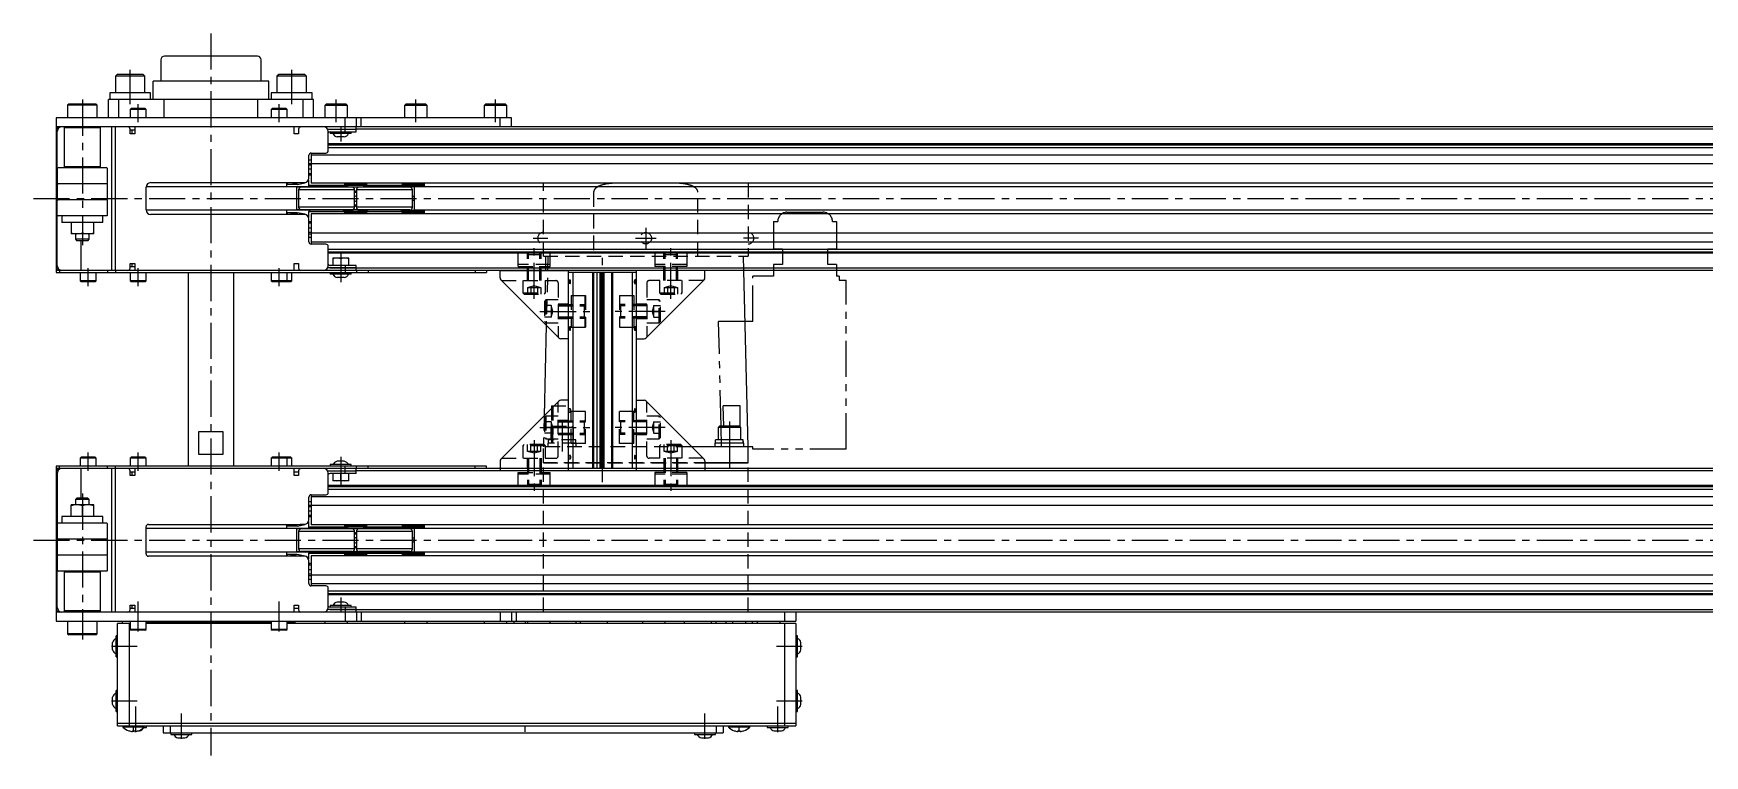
# Model space of a CAD drawing. Extents: x 0 to 4468, y -8 to 816.
# Drawn here: x 764 to 1499, y 499 to 816 of the extents above; entities that cross this region are included whole.
import ezdxf

# ---------------------------------------------------------------- set-up
doc = ezdxf.new("R2010")
doc.units = 0
doc.header["$LTSCALE"] = 0.5
for name, pattern in [('CENTER', [50.8, 31.75, -6.35, 6.35, -6.35]), ('DASHED', [19.05, 12.7, -6.35]), ('PHANTOM', [63.5, 31.75, -6.35, 6.35, -6.35, 6.35, -6.35])]:
    doc.linetypes.add(name, pattern=pattern)
for name, color, linetype in [('MSM_CENTER', 1, 'CENTER'), ('MSM_CONTINUOUS', 7, 'CONTINUOUS'), ('MSM_DASHED', 4, 'DASHED'), ('MSM_IMAGINARY', 6, 'PHANTOM')]:
    doc.layers.add(name, color=color, linetype=linetype)

msp = doc.modelspace()

# ---------------------------------------------------------------- linework, layer by layer
at = {"layer": 'MSM_CENTER'}
for p, q in [((842.36, 815.51), (842.36, 498.51)), ((806.86, 784.51), (806.86, 799.51)), ((877.86, 784.51), (877.86, 799.51)), ((785.86, 786.51), (785.86, 722.51)), ((897.36, 776.51), (897.36, 786.51)), ((932.36, 776.51), (932.36, 786.51)), ((967.36, 776.51), (967.36, 786.51)), ((810.36, 776.51), (810.36, 784.51)), ((872.36, 776.51), (872.36, 784.51)), ((899.36, 774.31), (899.36, 768.11)), ((764.36, 743.01), (3930.36, 743.01)), ((1033.37, 730.11), (1033.37, 721.11)), ((983.87, 725.61), (990.37, 725.61)), ((984.36, 699.01), (984.36, 721.51)), ((1028.87, 725.61), (1037.87, 725.61)), ((1044.36, 699.01), (1044.36, 721.51)), ((1082.87, 725.61), (1076.37, 725.61)), ((788.36, 704.51), (788.36, 712.51)), ((810.36, 704.51), (810.36, 712.51)), ((872.36, 704.51), (872.36, 712.51)), ((899.36, 718.91), (899.36, 706.31)), ((1014.36, 618.51), (1014.36, 717.51)), ((986.86, 693.51), (1008.86, 693.51)), ((1041.86, 693.51), (1019.86, 693.51)), ((986.86, 642.51), (1008.86, 642.51)), ((996.6, 645.11), (996.6, 632.01)), ((1041.86, 642.51), (1019.86, 642.51)), ((1070.14, 645.11), (1070.14, 632.01)), ((788.36, 623.51), (788.36, 631.51)), ((810.36, 623.51), (810.36, 631.51)), ((872.36, 623.51), (872.36, 631.51)), ((984.36, 637.01), (984.36, 614.51)), ((1044.36, 637.01), (1044.36, 614.51)), ((899.36, 629.71), (899.36, 617.11)), ((785.86, 613.51), (785.86, 549.51)), ((764.36, 593.01), (3930.36, 593.01)), ((810.36, 552.91), (810.36, 566.11)), ((872.36, 552.91), (872.36, 566.11)), ((899.36, 567.91), (899.36, 561.71)), ((798.65, 546.51), (809.87, 546.51)), ((1090.85, 546.51), (1102.07, 546.51)), ((798.65, 522.51), (809.87, 522.51)), ((1090.85, 522.51), (1102.07, 522.51)), ((809.36, 508.8), (809.36, 520.02)), ((829.36, 505.8), (829.36, 517.02)), ((1059.36, 505.8), (1059.36, 517.02)), ((1091.36, 508.8), (1091.36, 520.02)), ((808.36, 508.89), (808.36, 511.64)), ((980.36, 508.89), (980.36, 511.64)), ((1074.36, 508.89), (1074.36, 511.64))]:
    msp.add_line(p, q, dxfattribs=at)
at = {"layer": 'MSM_CONTINUOUS'}
for p, q in [((820.36, 803.91), (820.36, 794.51)), ((862.76, 805.51), (821.96, 805.51)), ((864.36, 794.51), (864.36, 803.91)), ((801.16, 797.51), (800.36, 796.71)), ((800.36, 796.71), (800.36, 789.51)), ((813.36, 796.71), (800.36, 796.71)), ((812.56, 797.51), (801.16, 797.51)), ((813.36, 796.71), (812.56, 797.51)), ((813.36, 789.51), (813.36, 796.71)), ((816.93, 786.51), (816.93, 794.51)), ((867.79, 794.51), (816.93, 794.51)), ((867.79, 786.51), (867.79, 794.51)), ((872.16, 797.51), (871.36, 796.71)), ((871.36, 796.71), (871.36, 789.51)), ((884.36, 796.71), (871.36, 796.71)), ((883.56, 797.51), (872.16, 797.51)), ((884.36, 796.71), (883.56, 797.51)), ((884.36, 789.51), (884.36, 796.71)), ((797.36, 778.51), (797.36, 786.51)), ((887.36, 786.51), (797.36, 786.51)), ((797.86, 789.51), (797.86, 786.51)), ((815.86, 789.51), (797.86, 789.51)), ((801.93, 778.51), (801.93, 786.51)), ((815.86, 786.51), (815.86, 789.51)), ((821.73, 778.51), (821.73, 786.51)), ((862.99, 778.51), (862.99, 786.51)), ((868.86, 789.51), (868.86, 786.51)), ((886.86, 789.51), (868.86, 789.51)), ((882.79, 778.51), (882.79, 786.51)), ((886.86, 786.51), (886.86, 789.51)), ((887.36, 778.51), (887.36, 786.51)), ((774.36, 778.51), (774.36, 710.51)), ((974.36, 778.51), (774.36, 778.51)), ((779.86, 784.51), (779.36, 784.01)), ((779.36, 784.01), (779.36, 778.51)), ((792.36, 784.01), (779.36, 784.01)), ((791.86, 784.51), (779.86, 784.51)), ((792.36, 784.01), (791.86, 784.51)), ((792.36, 778.51), (792.36, 784.01)), ((807.26, 782.51), (806.86, 782.11)), ((806.86, 782.11), (806.86, 778.51)), ((813.86, 782.11), (806.86, 782.11)), ((813.46, 782.51), (807.26, 782.51)), ((813.86, 782.11), (813.46, 782.51)), ((813.86, 778.51), (813.86, 782.11)), ((869.26, 782.51), (868.86, 782.11)), ((868.86, 782.11), (868.86, 778.51)), ((875.86, 782.11), (868.86, 782.11)), ((875.46, 782.51), (869.26, 782.51)), ((875.86, 782.11), (875.46, 782.51)), ((875.86, 778.51), (875.86, 782.11)), ((892.96, 784.51), (892.36, 783.91)), ((892.36, 783.91), (892.36, 778.51)), ((902.36, 783.91), (892.36, 783.91)), ((901.76, 784.51), (892.96, 784.51)), ((901.36, 773.46), (901.36, 778.51)), ((902.36, 783.91), (901.76, 784.51)), ((902.36, 778.51), (902.36, 783.91)), ((906.36, 774.51), (906.36, 778.51)), ((908.36, 774.51), (908.36, 778.51)), ((927.96, 784.51), (927.36, 783.91)), ((927.36, 783.91), (927.36, 778.51)), ((937.36, 783.91), (927.36, 783.91)), ((936.76, 784.51), (927.96, 784.51)), ((937.36, 783.91), (936.76, 784.51)), ((937.36, 778.51), (937.36, 783.91)), ((962.96, 784.51), (962.36, 783.91)), ((962.36, 783.91), (962.36, 778.51)), ((972.36, 783.91), (962.36, 783.91)), ((971.76, 784.51), (962.96, 784.51)), ((969.36, 774.51), (969.36, 778.51)), ((972.36, 783.91), (971.76, 784.51)), ((972.36, 778.51), (972.36, 783.91)), ((974.36, 774.51), (974.36, 778.51)), ((3920.36, 774.51), (774.36, 774.51)), ((774.36, 773.51), (774.44, 773.51)), ((774.86, 756.21), (774.86, 772.51)), ((778.36, 774.51), (777.86, 774.01)), ((777.86, 774.01), (777.86, 757.01)), ((793.86, 774.01), (777.86, 774.01)), ((793.86, 774.01), (793.36, 774.51)), ((793.86, 757.01), (793.86, 774.01)), ((798.86, 711.51), (798.86, 774.51)), ((800.36, 711.51), (800.36, 774.51)), ((806.86, 771.51), (806.86, 773.51)), ((808.86, 773.01), (806.86, 773.01)), ((808.86, 771.51), (806.86, 771.51)), ((807.59, 773.01), (807.59, 771.51)), ((808.86, 774.51), (808.86, 771.51)), ((878.86, 771.51), (878.86, 774.51)), ((880.86, 771.51), (878.86, 771.51)), ((880.86, 773.51), (880.86, 771.51)), ((881.41, 774.51), (881.41, 774.4)), ((893.62, 773.46), (906.16, 773.46)), ((893.86, 764.01), (893.86, 772.51)), ((906.16, 773.36), (894.64, 773.36)), ((894.69, 772.31), (906.16, 772.31)), ((894.76, 772.31), (894.76, 771.61)), ((903.96, 771.61), (894.76, 771.61)), ((901.36, 772.31), (901.36, 773.36)), ((903.96, 771.61), (903.96, 772.31)), ((906.16, 773.46), (906.16, 774.51)), ((3788.56, 773.51), (906.16, 773.51)), ((906.16, 772.31), (906.16, 773.36)), ((3800.86, 767.01), (893.86, 767.01)), ((3800.86, 766.51), (893.86, 766.51)), ((3800.86, 765.35), (893.86, 765.35)), ((900.93, 770.11), (897.78, 770.11)), ((774.86, 756.21), (774.86, 749.81)), ((796.56, 756.51), (775.16, 756.51)), ((777.86, 757.01), (778.36, 756.51)), ((793.86, 757.01), (777.86, 757.01)), ((793.36, 756.51), (793.86, 757.01)), ((796.86, 749.81), (796.86, 756.21)), ((885.36, 752.01), (885.36, 762.01)), ((885.36, 760.01), (886.36, 760.01)), ((885.36, 758.49), (886.36, 758.49)), ((885.36, 757.79), (886.36, 757.79)), ((886.36, 763.01), (892.86, 763.01)), ((886.36, 763.01), (886.36, 749.76)), ((3808.36, 762.1), (886.36, 762.1)), ((3808.36, 758.26), (886.36, 758.26)), ((774.86, 749.21), (774.86, 742.81)), ((796.56, 749.51), (775.16, 749.51)), ((796.86, 742.81), (796.86, 749.21)), ((815.86, 750.01), (883.36, 750.01)), ((875.7, 748.16), (875.7, 750.01)), ((880.18, 749.21), (875.7, 749.21)), ((875.93, 749.21), (875.93, 750.01)), ((881.54, 749.91), (877.28, 749.21)), ((880.18, 749.21), (883.73, 749.91)), ((881.54, 750.01), (881.54, 749.91)), ((883.73, 749.91), (881.54, 749.91)), ((883.73, 749.91), (883.73, 750.05)), ((885.22, 751.28), (885.22, 748.76)), ((886.36, 753.26), (885.35, 753.26)), ((886.36, 755.86), (885.36, 755.86)), ((885.82, 753.86), (885.36, 753.4)), ((886.36, 753.86), (885.36, 753.86)), ((3808.36, 749.76), (886.36, 749.76)), ((901.1, 748.76), (901.1, 749.76)), ((910.62, 749.21), (901.1, 749.21)), ((910.62, 749.76), (910.62, 748.76)), ((926.5, 748.76), (926.5, 749.76)), ((936.02, 749.21), (926.5, 749.21)), ((936.02, 749.76), (936.02, 748.16)), ((774.86, 713.51), (774.86, 742.21)), ((796.56, 742.51), (775.16, 742.51)), ((796.86, 735.81), (796.86, 742.21)), ((902.56, 748.16), (813.86, 748.16)), ((813.86, 738.01), (813.86, 748.01)), ((880.06, 737.86), (880.06, 748.16)), ((882.04, 748.01), (880.06, 748.01)), ((880.86, 746.81), (880.86, 739.22)), ((905.46, 746.81), (880.86, 746.81)), ((883.76, 748.16), (881.95, 748)), ((904.36, 748), (881.95, 748)), ((885.22, 748.76), (885.82, 748.16)), ((901.1, 748.76), (885.22, 748.76)), ((900.5, 748.16), (901.1, 748.76)), ((910.67, 748.71), (901.05, 748.71)), ((904.36, 748), (902.56, 748.16)), ((907.44, 748.01), (904.27, 748.01)), ((905.46, 739.22), (905.46, 746.81)), ((905.46, 743.94), (906.26, 744.4)), ((906.26, 741.63), (905.46, 742.09)), ((906.26, 746.81), (906.26, 739.22)), ((930.86, 746.81), (906.26, 746.81)), ((909.16, 748.16), (907.35, 748)), ((929.76, 748), (907.35, 748)), ((927.96, 748.16), (909.16, 748.16)), ((910.62, 748.76), (911.22, 748.16)), ((926.5, 748.76), (910.62, 748.76)), ((925.9, 748.16), (926.5, 748.76)), ((936.02, 748.21), (925.95, 748.21)), ((936.02, 748.71), (926.45, 748.71)), ((929.76, 748), (927.96, 748.16)), ((930.86, 739.22), (930.86, 746.81)), ((931.66, 743.88), (930.86, 743.88)), ((931.66, 743.01), (930.86, 743.01)), ((931.66, 742.15), (930.86, 742.15)), ((931.66, 748.16), (931.66, 737.86)), ((3880.86, 748.16), (931.66, 748.16)), ((796.56, 735.51), (775.16, 735.51)), ((776.86, 735.51), (776.86, 732.51)), ((794.86, 732.51), (794.86, 735.51)), ((902.56, 737.86), (813.86, 737.86)), ((883.36, 736.01), (815.86, 736.01)), ((875.7, 736.01), (875.7, 737.86)), ((880.18, 736.81), (875.7, 736.81)), ((875.93, 736.01), (875.93, 736.81)), ((877.28, 736.81), (881.54, 736.11)), ((882.04, 738.01), (880.06, 738.01)), ((883.73, 736.11), (880.18, 736.81)), ((905.46, 739.22), (880.86, 739.22)), ((881.54, 736.11), (881.54, 736.01)), ((883.73, 736.11), (881.54, 736.11)), ((881.95, 738.02), (883.76, 737.86)), ((904.36, 738.02), (881.95, 738.02)), ((883.73, 735.98), (883.73, 736.11)), ((885.82, 737.86), (885.22, 737.26)), ((885.22, 737.26), (885.22, 734.75)), ((901.1, 737.26), (885.22, 737.26)), ((3808.36, 736.26), (886.36, 736.26)), ((886.36, 736.26), (886.36, 723.01)), ((901.1, 737.26), (900.5, 737.86)), ((910.67, 737.31), (901.05, 737.31)), ((901.1, 736.26), (901.1, 737.26)), ((910.62, 736.81), (901.1, 736.81)), ((902.56, 737.86), (904.36, 738.02)), ((907.44, 738.01), (904.27, 738.01)), ((930.86, 739.22), (906.26, 739.22)), ((907.35, 738.02), (909.16, 737.86)), ((929.76, 738.02), (907.35, 738.02)), ((927.96, 737.86), (909.16, 737.86)), ((911.22, 737.86), (910.62, 737.26)), ((910.62, 737.26), (910.62, 736.26)), ((926.5, 737.26), (910.62, 737.26)), ((926.5, 737.26), (925.9, 737.86)), ((936.02, 737.81), (925.95, 737.81)), ((936.02, 737.31), (926.45, 737.31)), ((926.5, 736.26), (926.5, 737.26)), ((936.02, 736.81), (926.5, 736.81)), ((927.96, 737.86), (929.76, 738.02)), ((3880.86, 737.86), (931.66, 737.86)), ((936.02, 737.86), (936.02, 736.26)), ((794.86, 732.51), (776.86, 732.51)), ((780.88, 732.51), (780.88, 727.51)), ((790.84, 727.51), (780.88, 727.51)), ((782.86, 727.51), (782.86, 725.13)), ((785.86, 732.51), (785.86, 727.95)), ((788.86, 725.13), (788.86, 727.51)), ((790.84, 727.51), (790.84, 732.51)), ((886.36, 732.76), (885.35, 732.76)), ((885.36, 724.01), (885.36, 734.01)), ((885.36, 732.62), (885.82, 732.16)), ((886.36, 732.16), (885.36, 732.16)), ((885.36, 730.16), (886.36, 730.16)), ((885.36, 728.23), (886.36, 728.23)), ((885.36, 727.53), (886.36, 727.53)), ((3808.36, 727.77), (886.36, 727.77)), ((782.86, 725.13), (783.47, 724.51)), ((788.86, 725.13), (782.86, 725.13)), ((788.24, 724.51), (783.47, 724.51)), ((785.36, 711.51), (785.36, 724.51)), ((788.24, 724.51), (788.86, 725.13)), ((885.36, 726.01), (886.36, 726.01)), ((3808.36, 723.93), (886.36, 723.93)), ((892.86, 723.01), (886.36, 723.01)), ((893.86, 713.51), (893.86, 722.01)), ((3800.86, 720.67), (893.86, 720.67)), ((3800.86, 719.51), (893.86, 719.51)), ((774.36, 712.51), (774.44, 712.51)), ((806.86, 714.51), (808.86, 714.51)), ((806.86, 712.51), (806.86, 714.51)), ((808.86, 713.01), (806.86, 713.01)), ((807.59, 714.51), (807.59, 713.01)), ((808.86, 714.51), (808.86, 711.51)), ((878.86, 714.51), (880.86, 714.51)), ((878.86, 711.51), (878.86, 714.51)), ((880.86, 714.51), (880.86, 712.51)), ((906.16, 712.56), (893.62, 712.56)), ((3800.86, 719.01), (893.86, 719.01)), ((894.64, 712.66), (906.16, 712.66)), ((906.16, 713.71), (894.69, 713.71)), ((895.86, 716.91), (895.85, 716.91)), ((895.85, 716.91), (895.85, 713.71)), ((902.86, 716.91), (895.86, 716.91)), ((897.78, 712.66), (897.78, 712.56)), ((899.36, 716.6), (899.36, 713.71)), ((900.93, 712.56), (900.93, 712.66)), ((901.36, 713.71), (901.36, 712.66)), ((901.36, 712.56), (901.36, 710.51)), ((902.86, 716.91), (902.86, 716.91)), ((902.86, 713.71), (902.86, 716.91)), ((906.16, 712.66), (906.16, 713.71)), ((906.16, 711.51), (906.16, 712.56)), ((3788.56, 712.51), (906.16, 712.51)), ((3920.36, 711.51), (774.36, 711.51)), ((774.36, 710.51), (963.36, 710.51)), ((775.82, 711.51), (775.82, 710.51)), ((784.86, 710.51), (784.86, 706.91)), ((784.86, 706.91), (785.26, 706.51)), ((791.86, 706.91), (784.86, 706.91)), ((791.46, 706.51), (785.26, 706.51)), ((791.46, 706.51), (791.86, 706.91)), ((791.86, 706.91), (791.86, 710.51)), ((796.89, 711.51), (796.89, 710.51)), ((800.43, 711.51), (800.43, 710.51)), ((806.86, 710.51), (806.86, 706.91)), ((806.86, 706.91), (807.26, 706.51)), ((813.86, 706.91), (806.86, 706.91)), ((813.46, 706.51), (807.26, 706.51)), ((813.46, 706.51), (813.86, 706.91)), ((813.86, 706.91), (813.86, 710.51)), ((832.36, 710.51), (832.36, 625.51)), ((852.36, 625.51), (852.36, 710.51)), ((868.86, 710.51), (868.86, 706.91)), ((868.86, 706.91), (869.26, 706.51)), ((877.86, 706.91), (868.86, 706.91)), ((877.46, 706.51), (869.26, 706.51)), ((875.46, 706.51), (875.86, 706.91)), ((875.86, 706.91), (875.86, 710.51)), ((877.46, 706.51), (877.86, 706.91)), ((877.86, 706.91), (877.86, 710.51)), ((894.76, 710.51), (894.76, 709.81)), ((903.96, 709.81), (894.76, 709.81)), ((900.93, 708.31), (897.78, 708.31)), ((903.96, 709.81), (903.96, 710.51)), ((906.36, 711.51), (906.36, 710.51)), ((911.36, 711.51), (911.36, 710.51)), ((958.36, 711.51), (958.36, 710.51)), ((963.36, 711.51), (963.36, 710.51)), ((969.36, 711.51), (999.36, 711.51)), ((969.36, 708.26), (969.36, 711.51)), ((995.22, 681.88), (969.72, 707.38)), ((999.36, 623.51), (999.36, 711.51)), ((1029.36, 710.51), (999.36, 710.51)), ((1001.36, 710.51), (1001.36, 624.51)), ((1009.96, 710.51), (1009.96, 624.51)), ((1010.36, 710.51), (1010.36, 624.51)), ((1011.86, 710.51), (1011.86, 624.51)), ((1013.14, 710.51), (1013.14, 624.51)), ((1013.45, 710.51), (1013.45, 624.51)), ((1013.95, 710.51), (1013.95, 624.51)), ((1014.36, 710.51), (1014.36, 624.51)), ((1014.76, 710.51), (1014.76, 624.51)), ((1015.01, 710.51), (1015.01, 624.51)), ((1018.36, 710.51), (1018.36, 624.51)), ((1018.76, 710.51), (1018.76, 624.51)), ((1027.36, 710.51), (1027.36, 624.51)), ((1059.36, 711.51), (1029.36, 711.51)), ((1029.36, 623.51), (1029.36, 711.51)), ((1033.49, 681.88), (1058.99, 707.38)), ((1059.36, 708.26), (1059.36, 711.51)), ((1078.37, 634.01), (1076.52, 711.51)), ((989.64, 687.46), (988.69, 647.61)), ((999.36, 681.51), (996.11, 681.51)), ((1029.36, 681.51), (1032.61, 681.51)), ((995.22, 654.15), (969.72, 628.65)), ((999.36, 654.51), (996.11, 654.51)), ((1029.36, 654.51), (1032.61, 654.51)), ((1033.49, 654.15), (1058.99, 628.65)), ((1074.8, 652.02), (1067.43, 652.02)), ((1067.72, 643.11), (1067.43, 652.02)), ((1074.8, 642.84), (1074.8, 652.02)), ((837.09, 640.71), (847.62, 640.71)), ((837.09, 630.71), (837.09, 640.71)), ((847.62, 640.71), (847.62, 630.71)), ((1065.74, 643.11), (1065.14, 642.51)), ((1065.14, 642.51), (1065.14, 637.11)), ((1075.14, 642.51), (1065.14, 642.51)), ((1074.54, 643.11), (1065.74, 643.11)), ((1075.14, 642.51), (1074.54, 643.11)), ((1075.14, 637.11), (1075.14, 642.51)), ((1078.37, 634.01), (1052.86, 634.01)), ((1076.39, 635.61), (1063.89, 635.61)), ((1063.89, 634.01), (1063.89, 635.61)), ((1064.02, 635.61), (1064.04, 637.11)), ((1076.23, 637.11), (1064.04, 637.11)), ((1070.37, 624.51), (1070.37, 634.01)), ((1076.22, 635.61), (1076.23, 637.11)), ((1076.23, 636.36), (1076.23, 635.61)), ((1076.39, 634.01), (1076.39, 635.61)), ((1078.37, 627.01), (1078.37, 634.01)), ((774.36, 625.51), (774.36, 557.51)), ((963.36, 625.51), (774.36, 625.51)), ((3920.36, 624.51), (774.36, 624.51)), ((775.82, 624.51), (775.82, 625.51)), ((785.26, 629.51), (784.86, 629.11)), ((784.86, 629.11), (784.86, 625.51)), ((791.86, 629.11), (784.86, 629.11)), ((791.46, 629.51), (785.26, 629.51)), ((785.36, 611.51), (785.36, 624.51)), ((791.86, 629.11), (791.46, 629.51)), ((791.86, 625.51), (791.86, 629.11)), ((796.89, 624.51), (796.89, 625.51)), ((798.86, 561.51), (798.86, 624.51)), ((800.36, 561.51), (800.36, 624.51)), ((800.43, 624.51), (800.43, 625.51)), ((807.26, 629.51), (806.86, 629.11)), ((806.86, 629.11), (806.86, 625.51)), ((813.86, 629.11), (806.86, 629.11)), ((813.46, 629.51), (807.26, 629.51)), ((808.86, 624.51), (808.86, 621.51)), ((813.86, 629.11), (813.46, 629.51)), ((813.86, 625.51), (813.86, 629.11)), ((847.62, 630.71), (837.09, 630.71)), ((869.26, 629.51), (868.86, 629.11)), ((868.86, 629.11), (868.86, 625.51)), ((877.86, 629.11), (868.86, 629.11)), ((877.46, 629.51), (869.26, 629.51)), ((875.86, 629.11), (875.46, 629.51)), ((875.86, 625.51), (875.86, 629.11)), ((877.86, 629.11), (877.46, 629.51)), ((877.86, 625.51), (877.86, 629.11)), ((878.86, 621.51), (878.86, 624.51)), ((894.76, 626.21), (894.76, 625.51)), ((903.96, 626.21), (894.76, 626.21)), ((900.93, 627.71), (897.78, 627.71)), ((901.36, 623.46), (901.36, 625.51)), ((903.96, 625.51), (903.96, 626.21)), ((906.16, 623.46), (906.16, 624.51)), ((906.36, 624.51), (906.36, 625.51)), ((911.36, 624.51), (911.36, 625.51)), ((958.36, 624.51), (958.36, 625.51)), ((963.36, 624.51), (963.36, 625.51)), ((969.36, 627.76), (969.36, 623.51)), ((1059.36, 627.76), (1059.36, 623.51)), ((1059.86, 627.01), (1078.37, 627.01)), ((1078.37, 626.96), (1059.91, 626.96)), ((1078.32, 627.01), (1078.32, 626.96)), ((774.36, 623.51), (774.44, 623.51)), ((774.86, 622.51), (774.86, 593.81)), ((806.86, 621.51), (806.86, 623.51)), ((806.86, 623.01), (808.86, 623.01)), ((808.86, 621.51), (806.86, 621.51)), ((807.59, 623.01), (807.59, 621.51)), ((878.86, 623.01), (880.86, 623.01)), ((880.86, 621.51), (878.86, 621.51)), ((880.86, 623.51), (880.86, 621.51)), ((893.62, 623.46), (906.16, 623.46)), ((893.86, 614.01), (893.86, 622.51)), ((3800.86, 617.01), (893.86, 617.01)), ((906.16, 623.36), (894.64, 623.36)), ((906.16, 622.31), (894.69, 622.31)), ((895.85, 622.31), (895.85, 619.11)), ((895.85, 619.11), (895.86, 619.11)), ((902.86, 619.11), (895.86, 619.11)), ((897.78, 623.46), (897.78, 623.36)), ((899.36, 619.43), (899.36, 622.31)), ((900.93, 623.36), (900.93, 623.46)), ((901.36, 622.31), (901.36, 623.36)), ((902.86, 619.11), (902.86, 622.31)), ((902.86, 619.11), (902.86, 619.11)), ((3788.56, 623.51), (906.16, 623.51)), ((906.16, 622.31), (906.16, 623.36)), ((783.47, 611.51), (782.86, 610.9)), ((782.86, 610.9), (782.86, 608.51)), ((788.86, 610.9), (782.86, 610.9)), ((788.24, 611.51), (783.47, 611.51)), ((788.86, 610.9), (788.24, 611.51)), ((788.86, 608.51), (788.86, 610.9)), ((885.36, 602.01), (885.36, 612.01)), ((885.36, 610.01), (886.36, 610.01)), ((886.36, 613.01), (886.36, 599.76)), ((886.36, 613.01), (892.86, 613.01)), ((3808.36, 612.1), (886.36, 612.1)), ((3800.86, 616.51), (893.86, 616.51)), ((3800.86, 615.35), (893.86, 615.35)), ((776.86, 603.51), (776.86, 600.51)), ((794.86, 603.51), (776.86, 603.51)), ((780.88, 603.51), (780.88, 608.51)), ((790.84, 608.51), (780.88, 608.51)), ((785.86, 603.51), (785.86, 608.08)), ((790.84, 603.51), (790.84, 608.51)), ((794.86, 600.51), (794.86, 603.51)), ((886.36, 603.26), (885.35, 603.26)), ((885.36, 608.49), (886.36, 608.49)), ((885.36, 607.79), (886.36, 607.79)), ((886.36, 605.86), (885.36, 605.86)), ((885.82, 603.86), (885.36, 603.4)), ((886.36, 603.86), (885.36, 603.86)), ((3808.36, 608.26), (886.36, 608.26)), ((796.56, 600.51), (775.16, 600.51)), ((796.86, 593.81), (796.86, 600.21)), ((813.86, 587.01), (813.86, 599.01)), ((902.56, 598.16), (813.86, 598.16)), ((814.86, 600.01), (883.36, 600.01)), ((875.7, 598.16), (875.7, 600.01)), ((880.18, 599.21), (875.7, 599.21)), ((875.93, 600.01), (875.93, 599.21)), ((881.54, 599.91), (877.28, 599.21)), ((880.06, 587.86), (880.06, 598.16)), ((882.04, 598.01), (880.06, 598.01)), ((880.18, 599.21), (883.73, 599.91)), ((880.86, 596.81), (880.86, 589.22)), ((905.46, 596.81), (880.86, 596.81)), ((881.54, 600.01), (881.54, 599.91)), ((883.73, 599.91), (881.54, 599.91)), ((883.76, 598.16), (881.95, 598)), ((904.36, 598), (881.95, 598)), ((883.73, 599.91), (883.73, 600.05)), ((885.22, 601.28), (885.22, 598.76)), ((885.22, 598.76), (885.82, 598.16)), ((901.1, 598.76), (885.22, 598.76)), ((3808.36, 599.76), (886.36, 599.76)), ((900.5, 598.16), (901.1, 598.76)), ((910.67, 598.71), (901.05, 598.71)), ((901.1, 598.76), (901.1, 599.76)), ((910.62, 599.21), (901.1, 599.21)), ((904.36, 598), (902.56, 598.16)), ((907.44, 598.01), (904.27, 598.01)), ((905.46, 589.22), (905.46, 596.81)), ((906.26, 596.81), (906.26, 589.22)), ((930.86, 596.81), (906.26, 596.81)), ((909.16, 598.16), (907.35, 598)), ((929.76, 598), (907.35, 598)), ((927.96, 598.16), (909.16, 598.16)), ((910.62, 599.76), (910.62, 598.76)), ((910.62, 598.76), (911.22, 598.16)), ((926.5, 598.76), (910.62, 598.76)), ((925.9, 598.16), (926.5, 598.76)), ((936.02, 598.21), (925.95, 598.21)), ((936.02, 598.71), (926.45, 598.71)), ((926.5, 598.76), (926.5, 599.76)), ((936.02, 599.21), (926.5, 599.21)), ((929.76, 598), (927.96, 598.16)), ((930.86, 589.22), (930.86, 596.81)), ((931.66, 598.16), (931.66, 587.86)), ((3880.86, 598.16), (931.66, 598.16)), ((936.02, 599.76), (936.02, 598.16)), ((774.86, 593.21), (774.86, 586.81)), ((796.56, 593.51), (775.16, 593.51)), ((796.86, 586.81), (796.86, 593.21)), ((902.56, 587.86), (813.86, 587.86)), ((875.7, 586.01), (875.7, 587.86)), ((882.04, 588.01), (880.06, 588.01)), ((905.46, 589.22), (880.86, 589.22)), ((881.95, 588.02), (883.76, 587.86)), ((904.36, 588.02), (881.95, 588.02)), ((885.82, 587.86), (885.22, 587.26)), ((901.1, 587.26), (900.5, 587.86)), ((902.56, 587.86), (904.36, 588.02)), ((907.44, 588.01), (904.27, 588.01)), ((905.46, 593.94), (906.26, 594.4)), ((906.26, 591.63), (905.46, 592.09)), ((930.86, 589.22), (906.26, 589.22)), ((907.35, 588.02), (909.16, 587.86)), ((929.76, 588.02), (907.35, 588.02)), ((927.96, 587.86), (909.16, 587.86)), ((911.22, 587.86), (910.62, 587.26)), ((926.5, 587.26), (925.9, 587.86)), ((936.02, 587.81), (925.95, 587.81)), ((927.96, 587.86), (929.76, 588.02)), ((931.66, 593.88), (930.86, 593.88)), ((931.66, 593.01), (930.86, 593.01)), ((931.66, 592.15), (930.86, 592.15)), ((3880.86, 587.86), (931.66, 587.86)), ((936.02, 587.86), (936.02, 586.26)), ((774.86, 586.21), (774.86, 579.81)), ((796.56, 586.51), (775.16, 586.51)), ((796.86, 579.81), (796.86, 586.21)), ((883.36, 586.01), (814.86, 586.01)), ((880.18, 586.81), (875.7, 586.81)), ((875.93, 586.01), (875.93, 586.81)), ((877.28, 586.81), (881.54, 586.11)), ((883.73, 586.11), (880.18, 586.81)), ((881.54, 586.11), (881.54, 586.01)), ((883.73, 586.11), (881.54, 586.11)), ((883.73, 585.98), (883.73, 586.11)), ((885.22, 587.26), (885.22, 584.75)), ((901.1, 587.26), (885.22, 587.26)), ((886.36, 582.76), (885.35, 582.76)), ((885.36, 574.01), (885.36, 584.01)), ((885.36, 582.62), (885.82, 582.16)), ((886.36, 582.16), (885.36, 582.16)), ((885.36, 580.16), (886.36, 580.16)), ((3808.36, 586.26), (886.36, 586.26)), ((886.36, 586.26), (886.36, 573.01)), ((910.67, 587.31), (901.05, 587.31)), ((901.1, 586.26), (901.1, 587.26)), ((910.62, 586.81), (901.1, 586.81)), ((910.62, 587.26), (910.62, 586.26)), ((926.5, 587.26), (910.62, 587.26)), ((936.02, 587.31), (926.45, 587.31)), ((926.5, 586.26), (926.5, 587.26)), ((936.02, 586.81), (926.5, 586.81)), ((774.86, 563.51), (774.86, 579.81)), ((796.56, 579.51), (775.16, 579.51)), ((778.36, 579.51), (777.86, 579.01)), ((777.86, 579.01), (777.86, 562.01)), ((793.86, 579.01), (777.86, 579.01)), ((793.86, 579.01), (793.36, 579.51)), ((793.86, 562.01), (793.86, 579.01)), ((885.36, 578.23), (886.36, 578.23)), ((885.36, 577.53), (886.36, 577.53)), ((885.36, 576.01), (886.36, 576.01)), ((3808.36, 577.77), (886.36, 577.77)), ((3808.36, 573.93), (886.36, 573.93)), ((892.86, 573.01), (886.36, 573.01)), ((893.86, 563.51), (893.86, 572.01)), ((3800.86, 570.67), (893.86, 570.67)), ((3800.86, 569.51), (893.86, 569.51)), ((3800.86, 569.01), (893.86, 569.01)), ((900.93, 565.91), (897.78, 565.91)), ((774.36, 562.51), (774.44, 562.51)), ((3920.36, 561.51), (774.36, 561.51)), ((777.86, 562.01), (778.36, 561.51)), ((793.86, 562.01), (777.86, 562.01)), ((793.36, 561.51), (793.86, 562.01)), ((806.86, 564.51), (808.86, 564.51)), ((806.86, 562.51), (806.86, 564.51)), ((808.86, 563.01), (806.86, 563.01)), ((807.59, 564.51), (807.59, 563.01)), ((808.86, 564.51), (808.86, 561.51)), ((878.86, 564.51), (880.86, 564.51)), ((878.86, 561.51), (878.86, 564.51)), ((880.86, 563.01), (878.86, 563.01)), ((880.86, 564.51), (880.86, 562.51)), ((881.41, 561.62), (881.41, 561.51)), ((906.16, 562.56), (893.62, 562.56)), ((894.64, 562.66), (906.16, 562.66)), ((906.16, 563.71), (894.69, 563.71)), ((894.76, 564.41), (894.76, 563.71)), ((903.96, 564.41), (894.76, 564.41)), ((901.36, 563.71), (901.36, 562.66)), ((901.36, 562.56), (901.36, 557.51)), ((903.96, 563.71), (903.96, 564.41)), ((906.16, 562.66), (906.16, 563.71)), ((906.16, 561.51), (906.16, 562.56)), ((3788.56, 562.51), (906.16, 562.51)), ((906.36, 561.51), (906.36, 557.51)), ((908.36, 561.51), (908.36, 557.51)), ((969.36, 561.51), (969.36, 557.51)), ((974.36, 561.51), (974.36, 557.51)), ((976.36, 561.51), (976.36, 557.51)), ((1094.36, 561.51), (1094.36, 557.51)), ((1099.36, 561.51), (1099.36, 557.51)), ((774.36, 557.51), (1099.36, 557.51)), ((779.36, 557.51), (779.36, 552.01)), ((779.36, 552.01), (779.86, 551.51)), ((792.36, 552.01), (779.36, 552.01)), ((791.86, 551.51), (779.86, 551.51)), ((791.86, 551.51), (792.36, 552.01)), ((792.36, 552.01), (792.36, 557.51)), ((801.36, 551.11), (800.66, 551.11)), ((800.66, 541.91), (800.66, 551.11)), ((801.36, 511.51), (801.36, 556.51)), ((806.86, 556.51), (801.36, 556.51)), ((803.36, 557.51), (803.36, 556.51)), ((806.36, 556.51), (806.36, 511.51)), ((806.86, 557.51), (806.86, 553.91)), ((806.86, 553.91), (807.26, 553.51)), ((813.86, 553.91), (806.86, 553.91)), ((813.46, 553.51), (807.26, 553.51)), ((813.46, 553.51), (813.86, 553.91)), ((868.87, 557.01), (813.85, 557.01)), ((813.86, 553.91), (813.86, 557.51)), ((868.86, 556.51), (813.86, 556.51)), ((868.86, 557.51), (868.86, 553.91)), ((868.86, 553.91), (869.26, 553.51)), ((875.86, 553.91), (868.86, 553.91)), ((875.46, 553.51), (869.26, 553.51)), ((875.46, 553.51), (875.86, 553.91)), ((875.86, 553.91), (875.86, 557.51)), ((879.36, 557.01), (875.86, 557.01)), ((1099.36, 556.51), (875.86, 556.51)), ((879.36, 557.01), (878.86, 557.51)), ((879.36, 556.51), (879.36, 557.01)), ((892.36, 557.51), (892.36, 556.51)), ((902.36, 556.51), (902.36, 557.51)), ((927.36, 557.51), (927.36, 556.51)), ((937.36, 556.51), (937.36, 557.51)), ((962.36, 557.51), (962.36, 556.51)), ((972.36, 556.51), (972.36, 557.51)), ((974.26, 557.61), (974.36, 557.61)), ((974.26, 557.51), (974.26, 557.61)), ((975.36, 557.51), (975.36, 556.51)), ((980.36, 557.51), (980.36, 556.51)), ((981.36, 557.51), (981.36, 556.51)), ((991.36, 556.51), (991.36, 557.51)), ((1002.6, 557.51), (1002.6, 556.51)), ((1004.6, 557.51), (1004.6, 556.51)), ((1016.37, 557.51), (1016.37, 556.51)), ((1031.86, 557.51), (1031.86, 556.51)), ((1041.86, 556.51), (1041.86, 557.51)), ((1050.37, 556.51), (1050.37, 557.51)), ((1062.14, 557.51), (1062.14, 556.51)), ((1064.14, 557.51), (1064.14, 556.51)), ((1068.58, 557.51), (1068.58, 556.51)), ((1071.47, 557.51), (1071.47, 556.51)), ((1077.24, 557.51), (1077.24, 556.51)), ((1080.13, 557.51), (1080.13, 556.51)), ((1082.36, 557.51), (1082.36, 556.51)), ((1092.36, 556.51), (1092.36, 557.51)), ((1094.36, 556.51), (1094.36, 511.51)), ((1099.36, 556.51), (1099.36, 511.51)), ((1100.06, 551.11), (1099.36, 551.11)), ((1100.06, 541.91), (1100.06, 551.11)), ((799.16, 544.94), (799.16, 548.09)), ((1101.56, 544.94), (1101.56, 548.09)), ((800.66, 541.91), (801.36, 541.91)), ((1099.36, 541.91), (1100.06, 541.91)), ((799.16, 520.94), (799.16, 524.09)), ((801.36, 527.11), (800.66, 527.11)), ((800.66, 517.91), (800.66, 527.11)), ((1100.06, 527.11), (1099.36, 527.11)), ((1100.06, 517.91), (1100.06, 527.11)), ((1101.56, 520.94), (1101.56, 524.09)), ((800.66, 517.91), (801.36, 517.91)), ((1099.36, 517.91), (1100.06, 517.91)), ((1099.36, 512.51), (801.36, 512.51)), ((801.36, 511.51), (1099.36, 511.51)), ((803.66, 511.51), (803.66, 511.02)), ((813.06, 511.02), (803.66, 511.02)), ((806.21, 509.38), (806.21, 509.42)), ((807.82, 509.07), (807.82, 509.4)), ((807.82, 509.31), (808.9, 509.31)), ((808.9, 509.4), (808.9, 509.07)), ((810.18, 509.31), (810.93, 509.31)), ((810.51, 509.42), (810.51, 509.38)), ((812.85, 510.81), (813.96, 510.81)), ((813.06, 511.02), (813.06, 511.51)), ((813.96, 510.81), (813.96, 511.51)), ((821.36, 511.51), (821.36, 508.51)), ((821.36, 508.51), (1067.36, 508.51)), ((824.36, 511.51), (824.36, 508.51)), ((824.76, 508.51), (824.76, 507.81)), ((824.76, 507.81), (833.96, 507.81)), ((833.96, 507.81), (833.96, 508.51)), ((1054.76, 508.51), (1054.76, 507.81)), ((1054.76, 507.81), (1063.96, 507.81)), ((1063.96, 507.81), (1063.96, 508.51)), ((1064.36, 511.51), (1064.36, 508.51)), ((1067.36, 511.51), (1067.36, 508.51)), ((1069.66, 511.51), (1069.66, 511.02)), ((1079.06, 511.02), (1069.66, 511.02)), ((1072.21, 509.38), (1072.21, 509.42)), ((1073.82, 509.07), (1073.82, 509.4)), ((1074.9, 509.4), (1074.9, 509.07)), ((1076.51, 509.42), (1076.51, 509.38)), ((1079.06, 511.02), (1079.06, 511.51)), ((1086.76, 511.51), (1086.76, 510.81)), ((1086.76, 510.81), (1095.96, 510.81)), ((1089.78, 509.31), (1092.93, 509.31)), ((1095.96, 510.81), (1095.96, 511.51)), ((827.78, 506.31), (830.93, 506.31)), ((1057.78, 506.31), (1060.93, 506.31))]:
    msp.add_line(p, q, dxfattribs=at)
for centre, radius, start, end in [((821.96, 803.91), 1.6, 90, 180), ((862.76, 803.91), 1.6, 0, 90), ((775.86, 773.01), 1.5, 90, 180), ((776.86, 772.51), 2, 90, 180), ((805.86, 773.51), 1, 0, 90), ((881.86, 773.51), 1, 90, 180), ((891.86, 772.51), 2, 0, 90), ((894.64, 771.36), 2, 90, 116.36066), ((894.69, 771.31), 1, 90, 146.77429), ((898.27, 772.56), 2.5, 202.38806, 258.77716), ((900.45, 772.56), 2.5, 281.22284, 337.61194), ((892.86, 764.01), 1, 270, 0), ((775.16, 756.21), 0.3, 90, 180), ((796.56, 756.21), 0.3, 0, 90), ((886.36, 762.01), 1, 90, 180), ((775.16, 749.81), 0.3, 180, 270), ((775.16, 749.21), 0.3, 90, 180), ((796.56, 749.81), 0.3, 270, 0), ((796.56, 749.21), 0.3, 0, 90), ((815.86, 748.01), 2, 90, 180), ((883.36, 752.01), 2, 270, 0), ((775.16, 742.81), 0.3, 180, 270), ((775.16, 742.21), 0.3, 90, 180), ((796.56, 742.81), 0.3, 270, 0), ((796.56, 742.21), 0.3, 0, 90), ((882.06, 746.81), 1.2, 95, 180), ((904.26, 746.81), 1.2, 0, 85), ((906.36, 743.01), 3.3, 91.7365, 105.82662), ((906.36, 743.01), 3, 91.91021, 107.4576), ((906.36, 743.01), 2.75, 92.08394, 109.10332), ((907.46, 746.81), 1.2, 95, 180), ((929.66, 746.81), 1.2, 0, 85), ((775.16, 735.81), 0.3, 180, 270), ((796.56, 735.81), 0.3, 270, 0), ((815.86, 738.01), 2, 180, 270), ((882.06, 739.22), 1.2, 180, 265), ((883.36, 734.01), 2, 0, 90), ((904.26, 739.22), 1.2, 275, 0), ((906.36, 743.01), 2.75, 250.89668, 267.91606), ((906.36, 743.01), 3, 252.5424, 268.08979), ((906.36, 743.01), 3.3, 254.17338, 268.2635), ((907.46, 739.22), 1.2, 180, 265), ((929.66, 739.22), 1.2, 275, 0), ((783.37, 734.88), 7.37, 250.25922, 289.74078), ((788.35, 734.88), 7.37, 250.25922, 289.74078), ((886.36, 724.01), 1, 180, 270), ((892.86, 722.01), 1, 0, 90), ((775.86, 713.01), 1.5, 180, 270), ((776.86, 713.51), 2, 180, 270), ((805.86, 712.51), 1, 270, 0), ((881.86, 712.51), 1, 180, 270), ((891.86, 713.51), 2, 270, 0), ((894.64, 714.66), 2, 243.63934, 270), ((894.69, 714.71), 1, 213.22571, 270), ((897.6, 711.85), 5.06, 69.74955, 110.25045), ((901.11, 711.85), 5.06, 69.74384, 110.25616), ((898.27, 710.76), 2.5, 202.38806, 258.77716), ((900.45, 710.76), 2.5, 281.22284, 337.61194), ((970.61, 708.26), 1.25, 180, 225), ((1058.11, 708.26), 1.25, 315, 0), ((996.11, 682.76), 1.25, 225, 270), ((1032.61, 682.76), 1.25, 270, 315), ((996.11, 653.26), 1.25, 90, 135), ((1032.61, 653.26), 1.25, 45, 90), ((775.86, 623.01), 1.5, 90, 180), ((776.86, 622.51), 2, 90, 180), ((805.86, 623.51), 1, 0, 90), ((881.86, 623.51), 1, 90, 180), ((891.86, 622.51), 2, 0, 90), ((898.27, 625.26), 2.5, 101.22284, 157.61194), ((900.45, 625.26), 2.5, 22.38806, 78.77716), ((970.61, 627.76), 1.25, 135, 180), ((1058.11, 627.76), 1.25, 0, 45), ((894.64, 621.36), 2, 90, 116.36066), ((894.69, 621.31), 1, 90, 146.77429), ((897.6, 624.18), 5.06, 249.74384, 290.25616), ((901.11, 624.18), 5.06, 249.74384, 290.25616), ((886.36, 612.01), 1, 90, 180), ((892.86, 614.01), 1, 270, 0), ((783.37, 601.14), 7.37, 70.25922, 109.74078), ((788.35, 601.14), 7.37, 70.25922, 109.74078), ((775.16, 600.21), 0.3, 90, 180), ((796.56, 600.21), 0.3, 0, 90), ((814.86, 599.01), 1, 90, 180), ((882.06, 596.81), 1.2, 95, 180), ((883.36, 602.01), 2, 270, 0), ((904.26, 596.81), 1.2, 0, 85), ((906.36, 593.01), 3.3, 91.7365, 105.82662), ((906.36, 593.01), 3, 91.91021, 107.4576), ((906.36, 593.01), 2.75, 92.08394, 109.10332), ((907.46, 596.81), 1.2, 95, 180), ((929.66, 596.81), 1.2, 0, 85), ((775.16, 593.81), 0.3, 180, 270), ((775.16, 593.21), 0.3, 90, 180), ((796.56, 593.81), 0.3, 270, 0), ((796.56, 593.21), 0.3, 0, 90), ((882.06, 589.22), 1.2, 180, 265), ((904.26, 589.22), 1.2, 275, 0), ((906.36, 593.01), 2.75, 250.89668, 267.91606), ((906.36, 593.01), 3, 252.5424, 268.08979), ((906.36, 593.01), 3.3, 254.17338, 268.2635), ((907.46, 589.22), 1.2, 180, 265), ((929.66, 589.22), 1.2, 275, 0), ((775.16, 586.81), 0.3, 180, 270), ((775.16, 586.21), 0.3, 90, 180), ((796.56, 586.81), 0.3, 270, 0), ((796.56, 586.21), 0.3, 0, 90), ((814.86, 587.01), 1, 180, 270), ((883.36, 584.01), 2, 0, 90), ((775.16, 579.81), 0.3, 180, 270), ((796.56, 579.81), 0.3, 270, 0), ((886.36, 574.01), 1, 180, 270), ((892.86, 572.01), 1, 0, 90), ((898.27, 563.46), 2.5, 101.22284, 157.61194), ((900.45, 563.46), 2.5, 22.38806, 78.77716), ((775.86, 563.01), 1.5, 180, 270), ((776.86, 563.51), 2, 180, 270), ((805.86, 562.51), 1, 270, 0), ((881.86, 562.51), 1, 180, 270), ((891.86, 563.51), 2, 270, 0), ((894.64, 564.66), 2, 243.63934, 270), ((894.69, 564.71), 1, 213.22571, 270), ((801.61, 547.6), 2.5, 112.38806, 168.77716), ((801.61, 545.42), 2.5, 191.22284, 247.61194), ((1099.1, 547.6), 2.5, 11.22284, 67.61194), ((1099.1, 545.42), 2.5, 292.38806, 348.77716), ((801.61, 523.6), 2.5, 112.38806, 168.77716), ((1099.1, 523.6), 2.5, 11.22284, 67.61194), ((801.61, 521.42), 2.5, 191.22284, 247.61194), ((1099.1, 521.42), 2.5, 292.38806, 348.77716), ((808.36, 515.51), 6.5, 223.69103, 250.68463), ((808.36, 515.52), 6.47, 250.57284, 265.20095), ((808.36, 515.51), 6.13, 264.94962, 275.05038), ((808.36, 515.51), 6.46, 274.79332, 289.43289), ((808.36, 515.51), 6.5, 289.31537, 316.30897), ((810.45, 511.76), 2.5, 281.22284, 334.03523), ((828.27, 508.76), 2.5, 202.38806, 258.77716), ((830.45, 508.76), 2.5, 281.22284, 337.61194), ((1058.27, 508.76), 2.5, 202.38806, 258.77716), ((1060.45, 508.76), 2.5, 281.22284, 337.61194), ((1074.36, 515.51), 6.5, 223.69103, 250.68463), ((1074.36, 515.52), 6.47, 250.57284, 265.20095), ((1074.36, 515.51), 6.13, 264.94962, 275.05038), ((1074.36, 515.51), 6.46, 274.79332, 289.43289), ((1074.36, 515.51), 6.5, 289.31537, 316.30897), ((1090.27, 511.76), 2.5, 202.38806, 258.77716), ((1092.45, 511.76), 2.5, 281.22284, 337.61194)]:
    msp.add_arc(centre, radius, start, end, dxfattribs=at)
at = {"layer": 'MSM_DASHED'}
for p, q in [((3685.36, 767.01), (959.36, 767.01)), ((988.37, 717.81), (988.37, 749.81)), ((1078.37, 749.81), (988.37, 749.81)), ((1078.37, 749.81), (1078.37, 717.81)), ((1010.45, 745.81), (1010.45, 717.81)), ((1056.28, 717.81), (1056.28, 745.81)), ((977.36, 713.21), (977.36, 719.51)), ((981.36, 707.01), (981.36, 719.51)), ((981.9, 707.01), (981.9, 719.51)), ((986.82, 707.01), (986.82, 719.51)), ((987.36, 707.01), (987.36, 719.51)), ((991.36, 713.21), (991.36, 719.51)), ((1037.36, 719.51), (1037.36, 713.21)), ((1041.36, 707.01), (1041.36, 719.51)), ((1041.9, 707.01), (1041.9, 719.51)), ((1046.82, 707.01), (1046.82, 719.51)), ((1047.36, 707.01), (1047.36, 719.51)), ((1051.36, 719.51), (1051.36, 713.21)), ((3685.36, 719.01), (959.36, 719.01)), ((991.36, 714.01), (977.36, 714.01)), ((977.36, 713.21), (991.36, 713.21)), ((981.9, 719.01), (981.36, 718.47)), ((981.36, 718.47), (987.36, 718.47)), ((987.36, 718.47), (986.82, 719.01)), ((988.37, 717.81), (1078.37, 717.81)), ((989.36, 717.81), (989.36, 711.51)), ((990.37, 717.81), (989.64, 687.46)), ((1051.36, 714.01), (1037.36, 714.01)), ((1051.36, 713.21), (1037.36, 713.21)), ((1041.9, 719.01), (1041.36, 718.47)), ((1041.36, 718.47), (1047.36, 718.47)), ((1047.36, 718.47), (1046.82, 719.01)), ((1076.52, 711.51), (1076.37, 717.81)), ((970.09, 707.01), (993.86, 707.01)), ((979.36, 707.01), (979.36, 701.61)), ((981.26, 711.51), (981.26, 707.01)), ((987.46, 707.01), (987.46, 711.51)), ((989.36, 701.61), (989.36, 707.01)), ((994.86, 706.01), (994.86, 682.24)), ((999.36, 707.41), (1000.11, 707.28)), ((1000.11, 705.74), (999.36, 705.61)), ((1000.07, 705.74), (1000.07, 707.29)), ((1000.36, 706.04), (1000.36, 706.98)), ((1028.36, 706.04), (1028.36, 706.98)), ((1029.36, 707.41), (1028.6, 707.28)), ((1028.6, 705.74), (1029.36, 705.61)), ((1028.64, 705.74), (1028.64, 707.29)), ((1033.86, 706.01), (1033.86, 682.24)), ((1058.62, 707.01), (1034.86, 707.01)), ((1039.36, 707.01), (1039.36, 701.61)), ((1041.26, 711.51), (1041.26, 707.01)), ((1047.46, 707.01), (1047.46, 711.51)), ((1049.36, 701.61), (1049.36, 707.01)), ((979.36, 701.61), (989.36, 701.61)), ((979.36, 701.61), (979.96, 701.01)), ((979.96, 701.01), (988.76, 701.01)), ((981.47, 704.01), (981.47, 701.01)), ((981.47, 704.01), (987.24, 704.01)), ((984.36, 704.68), (981.86, 704.01)), ((982.91, 704.01), (982.91, 701.01)), ((986.86, 704.01), (984.36, 704.68)), ((985.8, 704.01), (985.8, 701.01)), ((987.24, 704.01), (987.24, 701.01)), ((988.76, 701.01), (989.36, 701.61)), ((989.46, 698.51), (988.86, 697.91)), ((988.86, 697.91), (988.86, 689.11)), ((994.86, 698.51), (989.46, 698.51)), ((989.46, 698.51), (989.46, 688.51)), ((1000.56, 700.51), (1000.56, 686.51)), ((1000.56, 700.51), (1006.86, 700.51)), ((1006.64, 700.51), (1006.64, 686.51)), ((1006.86, 700.51), (1006.86, 686.51)), ((1021.86, 700.51), (1021.86, 686.51)), ((1021.86, 700.51), (1028.16, 700.51)), ((1028.16, 700.51), (1028.16, 686.51)), ((1039.26, 698.51), (1033.86, 698.51)), ((1039.26, 688.51), (1039.26, 698.51)), ((1039.86, 697.91), (1039.26, 698.51)), ((1039.36, 701.61), (1039.96, 701.01)), ((1039.36, 701.61), (1049.36, 701.61)), ((1039.86, 689.11), (1039.86, 697.91)), ((1039.96, 701.01), (1048.76, 701.01)), ((1041.47, 704.01), (1041.47, 701.01)), ((1041.47, 704.01), (1047.24, 704.01)), ((1044.36, 704.68), (1041.86, 704.01)), ((1042.91, 704.01), (1042.91, 701.01)), ((1046.86, 704.01), (1044.36, 704.68)), ((1045.8, 704.01), (1045.8, 701.01)), ((1047.24, 704.01), (1047.24, 701.01)), ((1048.76, 701.01), (1049.36, 701.61)), ((991.86, 696.01), (988.86, 696.01)), ((991.86, 693.51), (988.86, 693.51)), ((991.86, 691.01), (988.86, 691.01)), ((991.86, 696.01), (991.86, 691.01)), ((992.53, 693.51), (991.86, 696.01)), ((991.86, 691.01), (992.53, 693.51)), ((999.36, 696.61), (994.86, 696.61)), ((994.86, 696.51), (1006.86, 696.51)), ((994.86, 695.97), (1006.86, 695.97)), ((994.86, 691.05), (1006.86, 691.05)), ((994.86, 690.51), (1006.86, 690.51)), ((994.86, 690.41), (999.36, 690.41)), ((1006.32, 696.51), (1006.32, 690.51)), ((1006.86, 695.97), (1006.32, 696.51)), ((1006.32, 690.51), (1006.86, 691.05)), ((1033.86, 696.51), (1021.86, 696.51)), ((1022.4, 696.51), (1021.86, 695.97)), ((1033.86, 695.97), (1021.86, 695.97)), ((1033.86, 691.05), (1021.86, 691.05)), ((1021.86, 691.05), (1022.4, 690.51)), ((1033.86, 690.51), (1021.86, 690.51)), ((1022.4, 690.51), (1022.4, 696.51)), ((1033.86, 696.61), (1029.36, 696.61)), ((1029.36, 690.41), (1033.86, 690.41)), ((1036.86, 696.01), (1036.19, 693.51)), ((1036.19, 693.51), (1036.86, 691.01)), ((1036.86, 696.01), (1039.86, 696.01)), ((1036.86, 691.01), (1036.86, 696.01)), ((1036.86, 693.51), (1039.86, 693.51)), ((1036.86, 691.01), (1039.86, 691.01)), ((988.86, 689.11), (989.46, 688.51)), ((989.46, 688.51), (994.86, 688.51)), ((999.36, 686.91), (1000.11, 686.78)), ((1000.11, 685.24), (999.36, 685.11)), ((1000.07, 685.24), (1000.07, 686.79)), ((1000.36, 685.54), (1000.36, 686.48)), ((1000.56, 686.51), (1006.86, 686.51)), ((1021.86, 686.51), (1028.16, 686.51)), ((1028.36, 685.54), (1028.36, 686.48)), ((1029.36, 686.91), (1028.6, 686.78)), ((1028.6, 685.24), (1029.36, 685.11)), ((1028.64, 685.24), (1028.64, 686.79)), ((1033.86, 688.51), (1039.26, 688.51)), ((1039.26, 688.51), (1039.86, 689.11)), ((994.86, 630.01), (994.86, 653.78)), ((1033.86, 630.01), (1033.86, 653.78)), ((988.69, 647.61), (988.37, 634.01)), ((989.46, 647.51), (988.86, 646.91)), ((988.86, 646.91), (988.86, 638.11)), ((994.86, 647.51), (989.46, 647.51)), ((989.46, 647.51), (989.46, 637.51)), ((991.93, 652.02), (991.93, 634.01)), ((991.93, 652.02), (999.3, 652.02)), ((992.6, 652.02), (992.38, 634.01)), ((1000.11, 650.78), (999.36, 650.91)), ((999.36, 649.11), (1000.11, 649.24)), ((1000.07, 650.79), (1000.07, 649.24)), ((1000.36, 650.48), (1000.36, 649.54)), ((1000.56, 635.51), (1000.56, 649.51)), ((1006.86, 649.51), (1000.56, 649.51)), ((1006.86, 635.51), (1006.86, 649.51)), ((1028.16, 649.51), (1021.86, 649.51)), ((1021.86, 635.51), (1021.86, 649.51)), ((1028.16, 635.51), (1028.16, 649.51)), ((1028.36, 650.48), (1028.36, 649.54)), ((1028.6, 650.78), (1029.36, 650.91)), ((1029.36, 649.11), (1028.6, 649.24)), ((1028.64, 650.79), (1028.64, 649.24)), ((1039.26, 647.51), (1033.86, 647.51)), ((1039.86, 646.91), (1039.26, 647.51)), ((1039.26, 637.51), (1039.26, 647.51)), ((1039.86, 638.11), (1039.86, 646.91)), ((991.86, 645.01), (988.86, 645.01)), ((1001.6, 642.51), (988.86, 642.51)), ((991.86, 640.01), (988.86, 640.01)), ((992.2, 643.11), (991.6, 642.51)), ((991.6, 642.51), (991.6, 637.11)), ((991.86, 645.01), (991.86, 640.01)), ((992.53, 642.51), (991.86, 645.01)), ((991.86, 640.01), (992.53, 642.51)), ((992.2, 643.11), (1001, 643.11)), ((999.36, 645.61), (994.86, 645.61)), ((994.86, 645.51), (1006.86, 645.51)), ((994.86, 644.97), (1006.86, 644.97)), ((994.86, 640.05), (1006.86, 640.05)), ((994.86, 639.51), (1006.86, 639.51)), ((994.86, 639.41), (999.36, 639.41)), ((1001.6, 642.51), (1001, 643.11)), ((1001.6, 637.11), (1001.6, 642.51)), ((1006.32, 645.51), (1006.32, 639.51)), ((1006.86, 644.97), (1006.32, 645.51)), ((1006.32, 639.51), (1006.86, 640.05)), ((1033.86, 645.51), (1021.86, 645.51)), ((1022.4, 645.51), (1021.86, 644.97)), ((1033.86, 644.97), (1021.86, 644.97)), ((1033.86, 640.05), (1021.86, 640.05)), ((1021.86, 640.05), (1022.4, 639.51)), ((1033.86, 639.51), (1021.86, 639.51)), ((1022.4, 639.51), (1022.4, 645.51)), ((1033.86, 645.61), (1029.36, 645.61)), ((1029.36, 639.41), (1033.86, 639.41)), ((1036.86, 645.01), (1036.19, 642.51)), ((1036.19, 642.51), (1036.86, 640.01)), ((1036.86, 645.01), (1039.86, 645.01)), ((1036.86, 640.01), (1036.86, 645.01)), ((1036.86, 642.51), (1039.86, 642.51)), ((1036.86, 640.01), (1039.86, 640.01)), ((979.96, 635.01), (979.36, 634.41)), ((979.36, 634.41), (979.36, 629.01)), ((989.36, 634.41), (979.36, 634.41)), ((988.76, 635.01), (979.96, 635.01)), ((981.47, 632.01), (981.47, 635.01)), ((987.24, 632.01), (981.47, 632.01)), ((981.86, 632.01), (984.36, 631.34)), ((982.91, 632.01), (982.91, 635.01)), ((984.36, 631.34), (986.86, 632.01)), ((985.8, 632.01), (985.8, 635.01)), ((987.24, 632.01), (987.24, 635.01)), ((1052.86, 634.01), (988.37, 634.01)), ((988.37, 627.01), (988.37, 634.01)), ((989.36, 634.41), (988.76, 635.01)), ((988.86, 638.11), (989.46, 637.51)), ((989.36, 629.01), (989.36, 634.41)), ((989.46, 637.51), (994.86, 637.51)), ((1002.85, 635.61), (990.35, 635.61)), ((990.35, 635.61), (990.35, 634.01)), ((1002.69, 637.11), (990.5, 637.11)), ((990.5, 637.11), (990.5, 635.61)), ((1006.86, 635.51), (1000.56, 635.51)), ((1002.68, 635.61), (1002.69, 637.11)), ((1002.85, 634.01), (1002.85, 635.61)), ((1028.16, 635.51), (1021.86, 635.51)), ((1033.86, 637.51), (1039.26, 637.51)), ((1039.26, 637.51), (1039.86, 638.11)), ((1039.96, 635.01), (1039.36, 634.41)), ((1049.36, 634.41), (1039.36, 634.41)), ((1039.36, 634.41), (1039.36, 629.01)), ((1048.76, 635.01), (1039.96, 635.01)), ((1041.47, 632.01), (1041.47, 635.01)), ((1047.24, 632.01), (1041.47, 632.01)), ((1041.86, 632.01), (1044.36, 631.34)), ((1042.91, 632.01), (1042.91, 635.01)), ((1044.36, 631.34), (1046.86, 632.01)), ((1045.8, 632.01), (1045.8, 635.01)), ((1047.24, 632.01), (1047.24, 635.01)), ((1049.36, 634.41), (1048.76, 635.01)), ((1049.36, 629.01), (1049.36, 634.41)), ((970.09, 629.01), (993.86, 629.01)), ((981.26, 629.01), (981.26, 624.51)), ((981.36, 629.01), (981.36, 616.51)), ((981.9, 629.01), (981.9, 616.51)), ((986.82, 629.01), (986.82, 616.51)), ((987.36, 629.01), (987.36, 616.51)), ((987.46, 624.51), (987.46, 629.01)), ((1070.37, 627.01), (988.37, 627.01)), ((988.37, 561.51), (988.37, 626.96)), ((988.37, 626.96), (1070.37, 626.96)), ((1000.11, 630.28), (999.36, 630.41)), ((999.36, 628.61), (1000.11, 628.74)), ((1000.07, 630.29), (1000.07, 628.74)), ((1000.36, 629.98), (1000.36, 629.04)), ((1028.36, 629.98), (1028.36, 629.04)), ((1028.6, 630.28), (1029.36, 630.41)), ((1029.36, 628.61), (1028.6, 628.74)), ((1028.64, 630.29), (1028.64, 628.74)), ((1058.62, 629.01), (1034.86, 629.01)), ((1041.26, 629.01), (1041.26, 624.51)), ((1041.36, 629.01), (1041.36, 616.51)), ((1041.9, 629.01), (1041.9, 616.51)), ((1046.82, 629.01), (1046.82, 616.51)), ((1047.36, 629.01), (1047.36, 616.51)), ((1047.46, 624.51), (1047.46, 629.01)), ((1078.37, 561.51), (1078.37, 626.96)), ((977.36, 622.81), (991.36, 622.81)), ((977.36, 616.51), (977.36, 622.81)), ((991.36, 622.01), (977.36, 622.01)), ((987.36, 617.55), (981.36, 617.55)), ((981.36, 617.55), (981.9, 617.01)), ((986.82, 617.01), (981.9, 617.01)), ((986.82, 617.01), (987.36, 617.55)), ((991.36, 616.51), (991.36, 622.81)), ((1051.36, 622.81), (1037.36, 622.81)), ((1037.36, 622.81), (1037.36, 616.51)), ((1051.36, 622.01), (1037.36, 622.01)), ((1047.36, 617.55), (1041.36, 617.55)), ((1041.36, 617.55), (1041.9, 617.01)), ((1046.82, 617.01), (1041.9, 617.01)), ((1046.82, 617.01), (1047.36, 617.55)), ((1051.36, 622.81), (1051.36, 616.51))]:
    msp.add_line(p, q, dxfattribs=at)
msp.add_circle((1033.37, 725.61), 2.5, dxfattribs=at)
for centre, radius, start, end in [((1015.96, 741.82), 7.38, 106.02496, 125.32649), ((1019.24, 731.41), 18.29, 95.84318, 106.91867), ((1021.4, 710.28), 39.53, 89.63781, 95.83601), ((1045.33, 710.28), 39.53, 84.16399, 90.36219), ((1047.49, 731.41), 18.29, 73.08133, 84.15682), ((1050.77, 741.82), 7.38, 54.67351, 73.97504), ((1012.52, 745.77), 2.07, 144.84528, 178.9612), ((1013.77, 744.92), 3.59, 124.51175, 146.09144), ((1052.96, 744.92), 3.59, 33.90856, 55.48825), ((1054.22, 745.77), 2.07, 1.0388, 35.15472), ((988.37, 725.61), 2.5, 90, 270), ((1078.37, 725.61), 2.5, 270, 90), ((993.86, 706.01), 1, 0, 90), ((1000.06, 706.98), 0.3, 360, 80), ((1000.06, 706.04), 0.3, 280, 360), ((1028.66, 706.98), 0.3, 100, 180), ((1028.66, 706.04), 0.3, 180, 260), ((1034.86, 706.01), 1, 90, 180), ((1000.06, 686.48), 0.3, 360, 80), ((1000.06, 685.54), 0.3, 280, 360), ((1028.66, 686.48), 0.3, 100, 180), ((1028.66, 685.54), 0.3, 180, 260), ((1000.06, 650.48), 0.3, 360, 80), ((1000.06, 649.54), 0.3, 280, 360), ((1028.66, 650.48), 0.3, 100, 180), ((1028.66, 649.54), 0.3, 180, 260), ((993.86, 630.01), 1, 270, 0), ((1000.06, 629.98), 0.3, 360, 80), ((1000.06, 629.04), 0.3, 280, 360), ((1028.66, 629.98), 0.3, 100, 180), ((1028.66, 629.04), 0.3, 180, 260), ((1034.86, 630.01), 1, 180, 270)]:
    msp.add_arc(centre, radius, start, end, dxfattribs=at)
at = {"layer": 'MSM_IMAGINARY'}
for p, q in [((1095.37, 737.01), (1111.37, 737.01)), ((1089.51, 733.01), (1089.51, 721.01)), ((1089.51, 733.01), (1091.37, 733.01)), ((1115.37, 733.01), (1117.22, 733.01)), ((1117.22, 733.01), (1117.22, 721.01)), ((1089.51, 721.01), (1093.37, 721.01)), ((1093.37, 721.01), (1093.37, 714.01)), ((1113.37, 714.01), (1113.37, 721.01)), ((1113.37, 721.01), (1117.22, 721.01)), ((1089.51, 714.01), (1089.51, 709.01)), ((1093.37, 714.01), (1089.51, 714.01)), ((1117.22, 714.01), (1113.37, 714.01)), ((1117.22, 714.01), (1117.22, 709.01)), ((1080.37, 689.01), (1080.37, 709.01)), ((1089.51, 709.01), (1080.37, 709.01)), ((1118.37, 709.01), (1117.22, 709.01)), ((1118.37, 709.01), (1118.37, 707.18)), ((1118.37, 707.18), (1121.37, 707.18)), ((1121.37, 633.01), (1121.37, 707.18)), ((1066.47, 643.11), (1065.37, 689.01)), ((1080.37, 689.01), (1065.37, 689.01)), ((1066.68, 634.01), (1066.47, 643.11)), ((1080.37, 634.01), (1066.68, 634.01)), ((1080.37, 633.01), (1080.37, 634.01)), ((1121.37, 633.01), (1080.37, 633.01))]:
    msp.add_line(p, q, dxfattribs=at)
for centre, start, end in [((1095.37, 733.01), 90, 180), ((1111.37, 733.01), 0, 90)]:
    msp.add_arc(centre, 4, start, end, dxfattribs=at)

doc.saveas('drawing.dxf')
